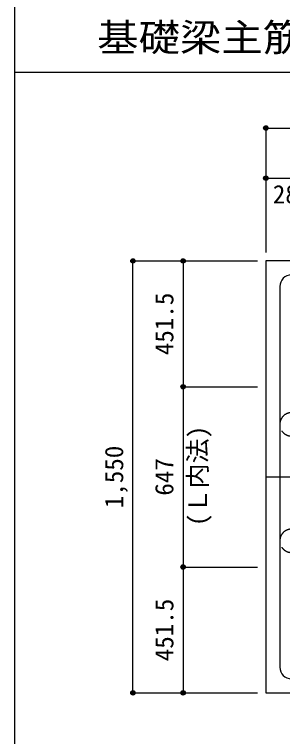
# Model space of a CAD drawing. Units: millimetres at full size, sheet at 1:30. Extents: x -5973 to 5954, y -4195 to 4201.
# Drawn here: x -5973 to -5011, y -2607 to -15 of the extents above; entities that cross this region are included whole.
import ezdxf
from ezdxf.enums import TextEntityAlignment as Align

# ---------------------------------------------------------------- set-up
doc = ezdxf.new("R2010")
doc.units = ezdxf.units.MM
doc.header["$LTSCALE"] = 30
doc.header["$PDMODE"] = 32
doc.header["$PDSIZE"] = 15
doc.linetypes.add('CHAIN1', pattern=[8, 5, -1, 1, -1])
doc.linetypes.add('DASHED2', pattern=[3, 2, -1])
for name, color, linetype in [('0-1_躯体線', 2, 'Continuous'), ('0-4_フープ筋', 7, 'Continuous'), ('0-7_文字', 4, 'Continuous'), ('0-C_中子', 7, 'DASHED2'), ('0-D_寸法', 4, 'Continuous'), ('6-7_文字', 7, 'Continuous'), ('F-0_枠', 6, 'Continuous')]:
    doc.layers.add(name, color=color, linetype=linetype)
doc.styles.add('ＭＳ ゴシック', font='')
doc.styles.get('ＭＳ ゴシック').set_extended_font_data('MS Gothic')

msp = doc.modelspace()

# ---------------------------------------------------------------- linework, layer by layer
at = {"layer": '0-1_躯体線'}
for p, q in [((-5070.8, -899.89), (-5070.8, -2449.89)), ((-3120.8, -899.89), (-5070.8, -899.89)), ((-5070.8, -2449.89), (-4610.3, -2449.89))]:
    msp.add_line(p, q, dxfattribs=at)
at = {"layer": '0-4_フープ筋'}
msp.add_line((-5020.8, -991.89), (-5020.8, -2357.89), dxfattribs=at)
for centre, start, end in [((-4978.8, -991.89), 90, 180), ((-4978.8, -2357.89), 180, 270)]:
    msp.add_arc(centre, 42, start, end, dxfattribs=at)
at = {"layer": '0-C_中子'}
for centre in [(-4978.8, -1486.41), (-4978.8, -1904.33)]:
    msp.add_arc(centre, 42, 90, 270, dxfattribs=at)
at = {"layer": '0-D_寸法'}
for p, q in [((-5070.8, -422.85), (-5070.8, -602.85)), ((-5070.8, -422.85), (-5070.8, -602.85)), ((-5070.8, -422.85), (-3520.8, -422.85)), ((-5070.8, -602.85), (-5070.8, -869.89)), ((-5070.8, -602.85), (-4788.28, -602.85)), ((-5070.8, -602.85), (-5070.8, -869.89)), ((-5547.84, -899.89), (-5367.84, -899.89)), ((-5547.84, -899.89), (-5367.84, -899.89)), ((-5547.84, -2449.89), (-5547.84, -899.89)), ((-5367.84, -899.89), (-5367.84, -1351.39)), ((-5367.84, -899.89), (-5100.8, -899.89)), ((-5367.84, -1351.39), (-5367.84, -1998.39)), ((-5367.84, -1351.39), (-5100.8, -1351.39)), ((-5367.84, -1998.39), (-5100.8, -1998.39)), ((-5367.84, -1998.39), (-5367.84, -2449.89)), ((-5547.84, -2449.89), (-5367.84, -2449.89)), ((-5367.84, -2449.89), (-5100.8, -2449.89)), ((-5367.84, -2449.89), (-5100.8, -2449.89))]:
    msp.add_line(p, q, dxfattribs=at)
at = {"layer": '0-D_寸法', "linetype": 'CHAIN1'}
msp.add_line((-5070.8, -1674.89), (-3520.8, -1674.89), dxfattribs=at)
at = {"layer": '0-D_寸法'}
for centre, radius in [((-5070.8, -422.85), 8), ((-5070.8, -422.85), 7.2), ((-5070.8, -422.85), 6.4), ((-5070.8, -422.85), 5.6), ((-5070.8, -422.85), 4.8), ((-5070.8, -422.85), 4), ((-5070.8, -422.85), 3.2), ((-5070.8, -422.85), 2.4), ((-5070.8, -422.85), 1.6), ((-5070.8, -422.85), 0.8), ((-5070.8, -602.85), 8), ((-5070.8, -602.85), 7.2), ((-5070.8, -602.85), 6.4), ((-5070.8, -602.85), 5.6), ((-5070.8, -602.85), 4.8), ((-5070.8, -602.85), 4), ((-5070.8, -602.85), 3.2), ((-5070.8, -602.85), 2.4), ((-5070.8, -602.85), 1.6), ((-5070.8, -602.85), 0.8), ((-5547.84, -899.89), 8), ((-5547.84, -899.89), 7.2), ((-5547.84, -899.89), 6.4), ((-5547.84, -899.89), 5.6), ((-5547.84, -899.89), 4.8), ((-5547.84, -899.89), 4), ((-5547.84, -899.89), 3.2), ((-5547.84, -899.89), 2.4), ((-5547.84, -899.89), 1.6), ((-5547.84, -899.89), 0.8), ((-5367.84, -899.89), 8), ((-5367.84, -899.89), 7.2), ((-5367.84, -899.89), 6.4), ((-5367.84, -899.89), 5.6), ((-5367.84, -899.89), 4.8), ((-5367.84, -899.89), 4), ((-5367.84, -899.89), 3.2), ((-5367.84, -899.89), 2.4), ((-5367.84, -899.89), 1.6), ((-5367.84, -899.89), 0.8), ((-5367.84, -1351.39), 8), ((-5367.84, -1351.39), 7.2), ((-5367.84, -1351.39), 6.4), ((-5367.84, -1351.39), 5.6), ((-5367.84, -1351.39), 4.8), ((-5367.84, -1351.39), 4), ((-5367.84, -1351.39), 3.2), ((-5367.84, -1351.39), 2.4), ((-5367.84, -1351.39), 1.6), ((-5367.84, -1351.39), 0.8), ((-5367.84, -1998.39), 8), ((-5367.84, -1998.39), 7.2), ((-5367.84, -1998.39), 6.4), ((-5367.84, -1998.39), 5.6), ((-5367.84, -1998.39), 4.8), ((-5367.84, -1998.39), 4), ((-5367.84, -1998.39), 3.2), ((-5367.84, -1998.39), 2.4), ((-5367.84, -1998.39), 1.6), ((-5367.84, -1998.39), 0.8), ((-5547.84, -2449.89), 8), ((-5547.84, -2449.89), 7.2), ((-5547.84, -2449.89), 6.4), ((-5547.84, -2449.89), 5.6), ((-5547.84, -2449.89), 4.8), ((-5547.84, -2449.89), 4), ((-5547.84, -2449.89), 3.2), ((-5547.84, -2449.89), 2.4), ((-5547.84, -2449.89), 1.6), ((-5547.84, -2449.89), 0.8), ((-5367.84, -2449.89), 8), ((-5367.84, -2449.89), 7.2), ((-5367.84, -2449.89), 6.4), ((-5367.84, -2449.89), 5.6), ((-5367.84, -2449.89), 4.8), ((-5367.84, -2449.89), 4), ((-5367.84, -2449.89), 3.2), ((-5367.84, -2449.89), 2.4), ((-5367.84, -2449.89), 1.6), ((-5367.84, -2449.89), 0.8)]:
    msp.add_circle(centre, radius, dxfattribs=at)
at = {"layer": '0-D_寸法', "color": 7}
for p in [(-5070.8, -422.85), (-5070.8, -422.85), (-5070.8, -602.85), (-5070.8, -602.85), (-5547.84, -899.89), (-5367.84, -899.89), (-5367.84, -899.89), (-5367.84, -1351.39), (-5367.84, -1351.39), (-5367.84, -1998.39), (-5367.84, -1998.39), (-5547.84, -2449.89), (-5367.84, -2449.89), (-5367.84, -2449.89)]:
    msp.add_point(p, dxfattribs=at)
at = {"layer": 'F-0_枠'}
msp.add_line((-5972.88, 4201.15), (-5972.88, -4195.24), dxfattribs=at)
at = {"layer": 'F-0_枠', "color": 2}
msp.add_line((-5972.88, -222.05), (3723.6, -222.05), dxfattribs=at)

# ---------------------------------------------------------------- texts
at = {"layer": '0-7_文字', "style": 'ＭＳ ゴシック'}
msp.add_text('(Ｌ内法)', height=65.98, rotation=90, dxfattribs=at).set_placement((-5262.78, -1851.49), align=Align.BOTTOM_LEFT)
at = {"layer": '0-D_寸法', "style": 'ＭＳ ゴシック'}
msp.add_text('282.5', height=65.98, dxfattribs=at).set_placement((-5046.07, -713.33), align=Align.BOTTOM_LEFT)
for s, p in [('451.5', (-5382.84, -1238.14)), ('1,550', (-5562.84, -1787.39)), ('647', (-5382.84, -1742.39)), ('451.5', (-5382.84, -2336.64))]:
    msp.add_text(s, height=65.98, rotation=90, dxfattribs=at).set_placement(p, align=Align.BOTTOM_LEFT)
at = {"layer": '6-7_文字', "color": 2, "style": 'ＭＳ ゴシック', "width": 1.1}
msp.add_text('\u3000\u3000基礎梁主筋\u3000７本タイプ', height=98.97, dxfattribs=at).set_placement((-5972.88, -177.05), align=Align.BOTTOM_LEFT)

doc.saveas('drawing.dxf')
